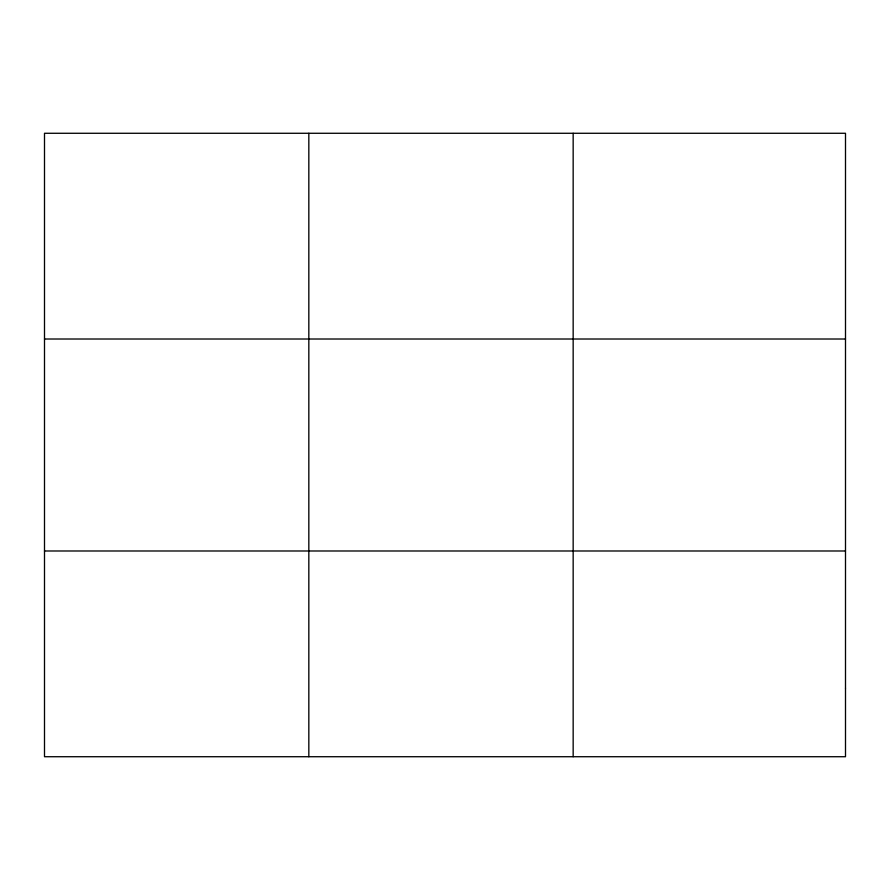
<?xml version="1.0" encoding="UTF-8"?>
<svg xmlns="http://www.w3.org/2000/svg" width="890" height="890" viewBox="0 0 890 890"><rect width="100%" height="100%" fill="white"/><g stroke="black" fill="none" stroke-linecap="round" stroke-linejoin="round"><path stroke-width="1.33" d="M308.83 133.278L308.83 756.723M573.16 133.278L573.16 756.723M44.5 339.012L845.5 339.012M44.5 550.988L845.5 550.988M845.5 688.137L845.5 756.723L44.5 756.723L44.5 133.278L845.5 133.278L845.5 688.137"/></g></svg>
